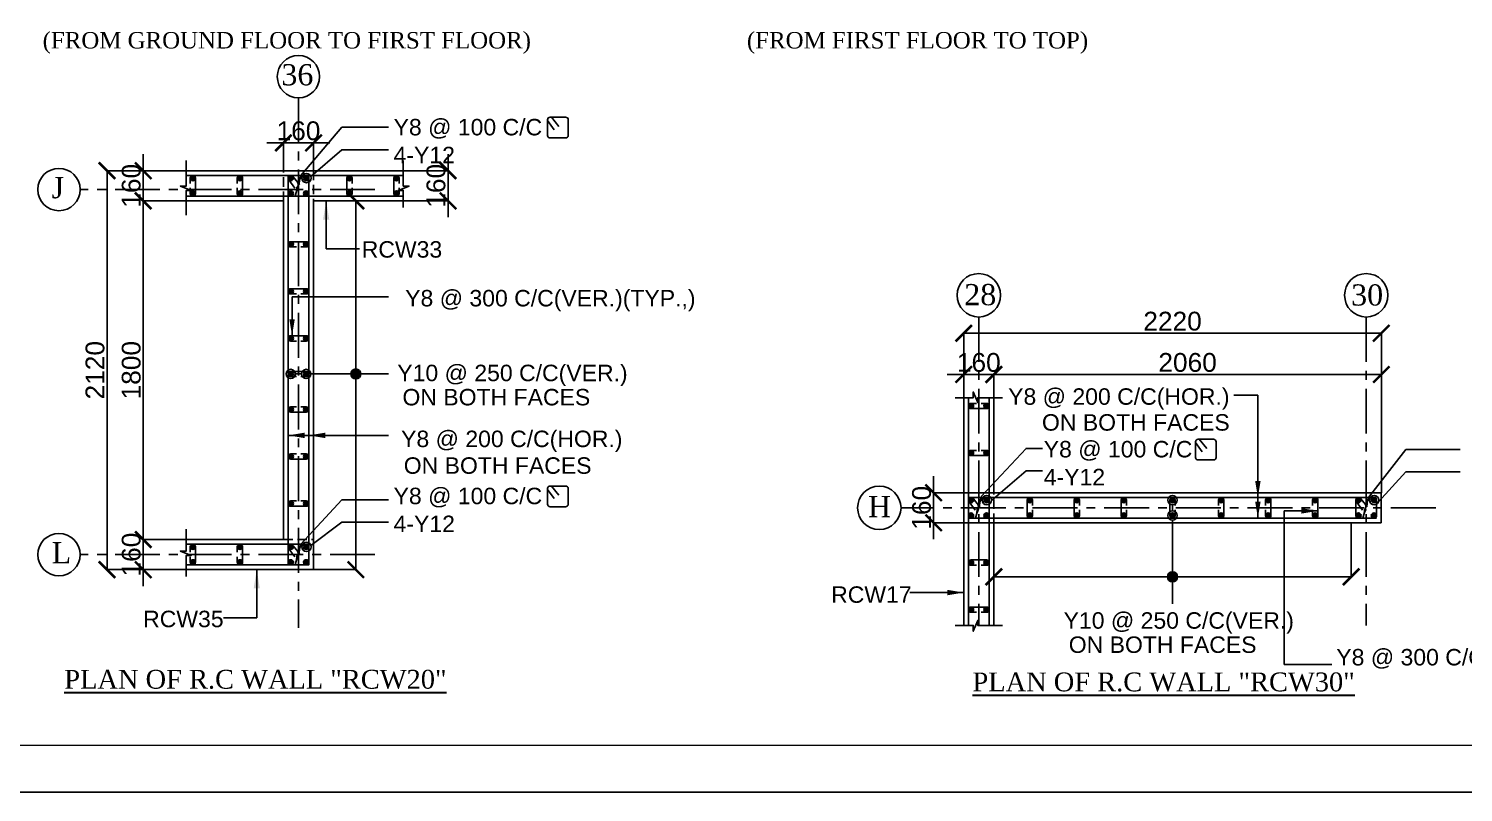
# Model space of a CAD drawing. Header units: inches. Extents: x 264820 to 395319, y -248151 to -162151.
# Drawn here: x 290494 to 321000, y -248151 to -231919 of the extents above; entities that cross this region are included whole.
import ezdxf
from ezdxf.enums import TextEntityAlignment as Align

# ---------------------------------------------------------------- set-up
doc = ezdxf.new("R2010")
doc.units = ezdxf.units.IN
doc.header["$MEASUREMENT"] = 0
doc.linetypes.add('CENTER', pattern=[50.8, 31.75, -6.35, 6.35, -6.35])
doc.linetypes.add('Hidden', pattern=[3, 2, -1])
for name, color, linetype in [('1', 8, 'Continuous'), ('5', 2, 'Continuous'), ('ARROW', 5, 'Continuous'), ('DIM', 251, 'Continuous'), ('GIRD CIR', 1, 'Continuous'), ('GIRD TEXT', 4, 'Continuous'), ('GRID', 8, 'CENTER'), ('LINKS', 3, 'Continuous'), ('SHEAR WALL', 6, 'Continuous'), ('STRRIUPS', 6, 'Continuous'), ('Ttxt', 3, 'Continuous')]:
    doc.layers.add(name, color=color, linetype=linetype)
for name, color, linetype, lineweight in [('JKEC COLHAT', 2, 'Continuous', 20), ('Tex', 3, 'Continuous', 13), ('text', 4, 'Continuous', 30)]:
    doc.layers.add(name, color=color, linetype=linetype, lineweight=lineweight)
doc.styles.add('Arial', font='arial.ttf', dxfattribs={"height": 400})
doc.styles.add('T200', font='sanss___.ttf', dxfattribs={"height": 250})
doc.styles.add('T400', font='romantic.ttf')
doc.dimstyles.new('SCALE-25', dxfattribs={"dimtxt": 400, "dimasz": 350, "dimexe": 0, "dimexo": 0, "dimgap": 50, "dimtad": 1, "dimdec": 0, "dimlfac": 0.25, "dimzin": 0, "dimdsep": 46, "dimtxsty": 'Arial', "dimblk": 'ARCHTICK', "dimcen": 0, "dimclrd": 5, "dimclre": 8, "dimclrt": 1, "dimadec": 0, "dimazin": 0, "dimtfac": 1, "dimtdec": 0, "dimtix": 1, "dimtmove": 2, "dimatfit": 3, "dimfxl": 0, "dimtolj": 1, "dimtzin": 0, "dimlwd": -1, "dimarcsym": 0})
doc.dimstyles.new('T200', dxfattribs={"dimtxt": 300, "dimasz": 150, "dimexe": 0, "dimexo": 0, "dimgap": 5, "dimtad": 1, "dimdec": 0, "dimrnd": 5, "dimzin": 0, "dimdsep": 46, "dimtxsty": 'T200', "dimblk": 'ARCHTICK', "dimcen": 300, "dimclrd": 5, "dimclre": 252, "dimclrt": 1, "dimadec": 0, "dimazin": 0, "dimtfac": 50, "dimtdec": 0, "dimtofl": 0, "dimtmove": 2, "dimatfit": 3, "dimfxl": 1, "dimtolj": 1, "dimtzin": 0, "dimarcsym": 2})

# ---------------------------------------------------------------- blocks, each defined once
blk = doc.blocks.new('R1')
at = {"layer": '5'}
h = blk.add_hatch(color=256, dxfattribs=at)
edge = h.paths.add_edge_path()
edge.add_arc((0, 0), 69.6, 0, 360)
at = {"layer": '5', "color": 6}
blk.add_circle((0, 0), 69.6, dxfattribs=at)
blk = doc.blocks.new('_ARCHTICK')
at = {"color": 0, "linetype": 'ByBlock', "const_width": 0.15}
blk.add_lwpolyline([(-0.5, -0.5), (0.5, 0.5)], dxfattribs=at)
blk = doc.blocks.new('A$C5C0C2414')
at = {"layer": 'STRRIUPS', "ltscale": 0.2}
for p, q in [((0, 0), (158, -194)), ((-81, -72), (61, -268))]:
    blk.add_line(p, q, dxfattribs=at)
blk.add_lwpolyline([(304, -440), (-26, -440, -0.414214), (-81, -385), (-81, -55, -0.414214), (-26, 0), (304, 0, -0.414214), (359, -55), (359, -385, -0.414214)], format="xyb", close=True, dxfattribs=at)
blk = doc.blocks.new('*D176')
at = {"layer": 'Defpoints', "color": 0}
for p in [(292930, -242778), (293844, -242778), (293844, -243418)]:
    blk.add_point(p, dxfattribs=at)
at = {"layer": 'DIM', "color": 5}
for p, q in [((292930, -242778), (292930, -242428)), ((292930, -243418), (292930, -242778)), ((292930, -243418), (292930, -243768))]:
    blk.add_line(p, q, dxfattribs=at)
at = {"layer": 'DIM', "color": 8, "lineweight": -2}
for p, q in [((293844, -242778), (292930, -242778)), ((293844, -243418), (292930, -243418))]:
    blk.add_line(p, q, dxfattribs=at)
at = {"layer": 'DIM', "color": 5, "xscale": 350, "yscale": 350, "zscale": 350}
for p, rotation in [((292930, -242778), 270), ((292930, -243418), 90)]:
    blk.add_blockref('_ARCHTICK', p, dxfattribs=dict(at, rotation=rotation))
at = {"layer": 'DIM', "color": 1, "insert": (292676, -243098), "char_height": 400, "attachment_point": 5, "rotation": 90, "style": 'Arial'}
blk.add_mtext('\\A1;160', dxfattribs=at)
blk = doc.blocks.new('ARCHTICK')
at = {"color": 0, "const_width": 0.15}
blk.add_lwpolyline([(-0.5, -0.5), (0.5, 0.5)], dxfattribs=at)
blk = doc.blocks.new('*D177')
at = {"layer": 'Defpoints', "color": 0}
for p in [(292930, -235578), (293844, -235578, -1), (293844, -242778)]:
    blk.add_point(p, dxfattribs=at)
at = {"layer": 'DIM', "color": 8, "lineweight": -2}
for p, q in [((293844, -235578), (292930, -235578)), ((293844, -242778), (292930, -242778))]:
    blk.add_line(p, q, dxfattribs=at)
at = {"layer": 'DIM', "color": 5}
blk.add_line((292930, -242778), (292930, -235578), dxfattribs=at)
at = {"layer": 'DIM', "color": 5, "xscale": 350, "yscale": 350, "zscale": 350}
for p, rotation in [((292930, -235578), 90), ((292930, -242778), 270)]:
    blk.add_blockref('_ARCHTICK', p, dxfattribs=dict(at, rotation=rotation))
at = {"layer": 'DIM', "color": 1, "insert": (292676, -239178), "char_height": 400, "attachment_point": 5, "rotation": 90, "style": 'Arial'}
blk.add_mtext('\\A1;1800', dxfattribs=at)
blk = doc.blocks.new('*D178')
at = {"layer": 'Defpoints', "color": 0}
for p in [(292930, -234938), (293844, -234938), (293844, -235578, -1)]:
    blk.add_point(p, dxfattribs=at)
at = {"layer": 'DIM', "color": 5}
for p, q in [((292930, -234938), (292930, -234588)), ((292930, -235578), (292930, -234938)), ((292930, -235578), (292930, -235928))]:
    blk.add_line(p, q, dxfattribs=at)
at = {"layer": 'DIM', "color": 8, "lineweight": -2}
for p, q in [((293844, -234938), (292930, -234938)), ((293844, -235578), (292930, -235578))]:
    blk.add_line(p, q, dxfattribs=at)
at = {"layer": 'DIM', "color": 5, "xscale": 350, "yscale": 350, "zscale": 350}
for p, rotation in [((292930, -234938), 270), ((292930, -235578), 90)]:
    blk.add_blockref('_ARCHTICK', p, dxfattribs=dict(at, rotation=rotation))
at = {"layer": 'DIM', "color": 1, "insert": (292676, -235258), "char_height": 400, "attachment_point": 5, "rotation": 90, "style": 'Arial'}
blk.add_mtext('\\A1;160', dxfattribs=at)
blk = doc.blocks.new('*D179')
at = {"layer": 'Defpoints', "color": 0}
for p in [(292160, -234938), (293844, -234938), (293844, -243418)]:
    blk.add_point(p, dxfattribs=at)
at = {"layer": 'DIM', "color": 8, "lineweight": -2}
for p, q in [((293844, -234938), (292160, -234938)), ((293844, -243418), (292160, -243418))]:
    blk.add_line(p, q, dxfattribs=at)
at = {"layer": 'DIM', "color": 5}
blk.add_line((292160, -243418), (292160, -234938), dxfattribs=at)
at = {"layer": 'DIM', "color": 5, "xscale": 350, "yscale": 350, "zscale": 350}
for p, rotation in [((292160, -234938), 90), ((292160, -243418), 270)]:
    blk.add_blockref('_ARCHTICK', p, dxfattribs=dict(at, rotation=rotation))
at = {"layer": 'DIM', "color": 1, "insert": (291906, -239178), "char_height": 400, "attachment_point": 5, "rotation": 90, "style": 'Arial'}
blk.add_mtext('\\A1;2120', dxfattribs=at)
blk = doc.blocks.new('*D180')
at = {"layer": 'Defpoints', "color": 0}
for p in [(296551, -235578), (297451, -235578), (296551, -243418)]:
    blk.add_point(p, dxfattribs=at)
at = {"layer": 'DIM', "color": 8, "lineweight": -2}
for p, q in [((296551, -235578), (297451, -235578)), ((296551, -243418), (297451, -243418))]:
    blk.add_line(p, q, dxfattribs=at)
at = {"layer": 'DIM', "color": 5}
blk.add_line((297451, -243418), (297451, -235578), dxfattribs=at)
at = {"layer": 'DIM', "color": 5, "xscale": 350, "yscale": 350, "zscale": 350}
for p, rotation in [((297451, -235578), 90), ((297451, -243418), 270)]:
    blk.add_blockref('_ARCHTICK', p, dxfattribs=dict(at, rotation=rotation))
blk = doc.blocks.new('*D181')
at = {"layer": 'Defpoints', "color": 0}
for p in [(296551, -234346), (295911, -234938), (296551, -234938)]:
    blk.add_point(p, dxfattribs=at)
at = {"layer": 'DIM', "color": 5}
for p, q in [((295911, -234346), (295561, -234346)), ((295911, -234346), (296551, -234346)), ((296551, -234346), (296901, -234346))]:
    blk.add_line(p, q, dxfattribs=at)
at = {"layer": 'DIM', "color": 8, "lineweight": -2}
for p, q in [((295911, -234938), (295911, -234346)), ((296551, -234938), (296551, -234346))]:
    blk.add_line(p, q, dxfattribs=at)
at = {"layer": 'DIM', "color": 5, "xscale": 350, "yscale": 350, "zscale": 350}
blk.add_blockref('_ARCHTICK', (295911, -234346), dxfattribs=at)
at = {"layer": 'DIM', "color": 5, "xscale": 350, "yscale": 350, "zscale": 350, "rotation": 180}
blk.add_blockref('_ARCHTICK', (296551, -234346), dxfattribs=at)
at = {"layer": 'DIM', "color": 1, "insert": (296231, -234091), "char_height": 400, "attachment_point": 5, "style": 'Arial'}
blk.add_mtext('\\A1;160', dxfattribs=at)
blk = doc.blocks.new('*D182')
at = {"layer": 'Defpoints', "color": 0}
for p in [(298457, -234938), (299411, -234938), (298457, -235578, -1)]:
    blk.add_point(p, dxfattribs=at)
at = {"layer": 'DIM', "color": 5}
for p, q in [((299411, -234938), (299411, -234588)), ((299411, -235578), (299411, -234938)), ((299411, -235578), (299411, -235928))]:
    blk.add_line(p, q, dxfattribs=at)
at = {"layer": 'DIM', "color": 8, "lineweight": -2}
for p, q in [((298457, -234938), (299411, -234938)), ((298457, -235578), (299411, -235578))]:
    blk.add_line(p, q, dxfattribs=at)
at = {"layer": 'DIM', "color": 5, "xscale": 350, "yscale": 350, "zscale": 350}
for p, rotation in [((299411, -234938), 270), ((299411, -235578), 90)]:
    blk.add_blockref('_ARCHTICK', p, dxfattribs=dict(at, rotation=rotation))
at = {"layer": 'DIM', "color": 1, "insert": (299156, -235258), "char_height": 400, "attachment_point": 5, "rotation": 90, "style": 'Arial'}
blk.add_mtext('\\A1;160', dxfattribs=at)
blk = doc.blocks.new('*D183')
at = {"layer": 'Defpoints', "color": 0}
for p in [(311017, -242503, -14), (318615, -242423, -14), (318615, -243570)]:
    blk.add_point(p, dxfattribs=at)
at = {"layer": 'DIM', "color": 8, "lineweight": -2}
for p, q in [((311017, -242503), (311017, -243570)), ((318615, -242423), (318615, -243570))]:
    blk.add_line(p, q, dxfattribs=at)
at = {"layer": 'DIM', "color": 5}
blk.add_line((311017, -243570), (318615, -243570), dxfattribs=at)
at = {"layer": 'DIM', "color": 5, "xscale": 350, "yscale": 350, "zscale": 350, "rotation": 180}
blk.add_blockref('_ARCHTICK', (311017, -243570), dxfattribs=at)
at = {"layer": 'DIM', "color": 5, "xscale": 350, "yscale": 350, "zscale": 350}
blk.add_blockref('_ARCHTICK', (318615, -243570), dxfattribs=at)
blk = doc.blocks.new('*D184')
at = {"layer": 'Defpoints', "color": 0}
for p in [(309737, -241783), (311017, -241783, 15), (311017, -242423, 15)]:
    blk.add_point(p, dxfattribs=at)
at = {"layer": 'DIM', "color": 5}
for p, q in [((309737, -241783), (309737, -241433)), ((309737, -242423), (309737, -241783)), ((309737, -242423), (309737, -242773))]:
    blk.add_line(p, q, dxfattribs=at)
at = {"layer": 'DIM', "color": 8, "lineweight": -2}
for p, q in [((311017, -241783), (309737, -241783)), ((311017, -242423), (309737, -242423))]:
    blk.add_line(p, q, dxfattribs=at)
at = {"layer": 'DIM', "color": 5, "xscale": 350, "yscale": 350, "zscale": 350}
for p, rotation in [((309737, -241783), 270), ((309737, -242423), 90)]:
    blk.add_blockref('_ARCHTICK', p, dxfattribs=dict(at, rotation=rotation))
at = {"layer": 'DIM', "color": 1, "insert": (309482, -242103), "char_height": 400, "attachment_point": 5, "rotation": 90, "style": 'Arial'}
blk.add_mtext('\\A1;160', dxfattribs=at)
blk = doc.blocks.new('*D185')
at = {"layer": 'Defpoints', "color": 0}
for p in [(311017, -239269), (310377, -239762, 15), (311017, -239762, 15)]:
    blk.add_point(p, dxfattribs=at)
at = {"layer": 'DIM', "color": 5}
for p, q in [((310377, -239269), (310027, -239269)), ((310377, -239269), (311017, -239269)), ((311017, -239269), (311367, -239269))]:
    blk.add_line(p, q, dxfattribs=at)
at = {"layer": 'DIM', "color": 8, "lineweight": -2}
for p, q in [((310377, -239762), (310377, -239269)), ((311017, -239762), (311017, -239269))]:
    blk.add_line(p, q, dxfattribs=at)
at = {"layer": 'DIM', "color": 5, "xscale": 350, "yscale": 350, "zscale": 350}
blk.add_blockref('_ARCHTICK', (310377, -239269), dxfattribs=at)
at = {"layer": 'DIM', "color": 5, "xscale": 350, "yscale": 350, "zscale": 350, "rotation": 180}
blk.add_blockref('_ARCHTICK', (311017, -239269), dxfattribs=at)
at = {"layer": 'DIM', "color": 1, "insert": (310697, -239015), "char_height": 400, "attachment_point": 5, "style": 'Arial'}
blk.add_mtext('\\A1;160', dxfattribs=at)
blk = doc.blocks.new('*D186')
at = {"layer": 'Defpoints', "color": 0}
for p in [(319257, -239269), (311017, -239762, 15), (319257, -241783, 15)]:
    blk.add_point(p, dxfattribs=at)
at = {"layer": 'DIM', "color": 8, "lineweight": -2}
for p, q in [((311017, -239762), (311017, -239269)), ((319257, -241783), (319257, -239269))]:
    blk.add_line(p, q, dxfattribs=at)
at = {"layer": 'DIM', "color": 5}
blk.add_line((311017, -239269), (319257, -239269), dxfattribs=at)
at = {"layer": 'DIM', "color": 5, "xscale": 350, "yscale": 350, "zscale": 350, "rotation": 180}
blk.add_blockref('_ARCHTICK', (311017, -239269), dxfattribs=at)
at = {"layer": 'DIM', "color": 5, "xscale": 350, "yscale": 350, "zscale": 350}
blk.add_blockref('_ARCHTICK', (319257, -239269), dxfattribs=at)
at = {"layer": 'DIM', "color": 1, "insert": (315137, -239015), "char_height": 400, "attachment_point": 5, "style": 'Arial'}
blk.add_mtext('\\A1;2060', dxfattribs=at)
blk = doc.blocks.new('*D187')
at = {"layer": 'Defpoints', "color": 0}
for p in [(319257, -238392), (310377, -239762), (319257, -241783, 0)]:
    blk.add_point(p, dxfattribs=at)
at = {"layer": 'DIM', "color": 8, "lineweight": -2}
for p, q in [((310377, -239762), (310377, -238392)), ((319257, -241783), (319257, -238392))]:
    blk.add_line(p, q, dxfattribs=at)
at = {"layer": 'DIM', "color": 5}
blk.add_line((310377, -238392), (319257, -238392), dxfattribs=at)
at = {"layer": 'DIM', "color": 5, "xscale": 350, "yscale": 350, "zscale": 350, "rotation": 180}
blk.add_blockref('_ARCHTICK', (310377, -238392), dxfattribs=at)
at = {"layer": 'DIM', "color": 5, "xscale": 350, "yscale": 350, "zscale": 350}
blk.add_blockref('_ARCHTICK', (319257, -238392), dxfattribs=at)
at = {"layer": 'DIM', "color": 1, "insert": (314817, -238138), "char_height": 400, "attachment_point": 5, "style": 'Arial'}
blk.add_mtext('\\A1;2220', dxfattribs=at)

msp = doc.modelspace()

# ---------------------------------------------------------------- hatches: boundary and pattern name
at = {"layer": 'ARROW'}
h = msp.add_hatch(color=256, dxfattribs=at)
edge = h.paths.add_edge_path()
edge.add_arc((297450.7, -239257.8), 106, 0, 360)
h = msp.add_hatch(color=256, dxfattribs=at)
edge = h.paths.add_edge_path()
edge.add_arc((314816.7, -243570.3), 106, 0, 360)

# ---------------------------------------------------------------- linework, layer by layer
at = {"layer": '1', "linetype": 'Hidden', "ltscale": 100}
for p, q in [((295910.5, -235577.8), (295910.5, -234937.8)), ((311016.7, -242423.2), (311016.7, -241783.2)), ((295910.5, -242777.8), (296550.5, -242777.8))]:
    msp.add_line(p, q, dxfattribs=at)
at = {"layer": '1'}
for points, elevation in [([(293844, -234720.5), (293844, -235263), (293719.6, -235263), (293949.6, -235356.5), (293844, -235356.5), (293844, -235882.2)], -0.5), ([(298457.1, -234720.5), (298457.1, -235263), (298581.4, -235263), (298351.4, -235356.5), (298457.1, -235356.5), (298457.1, -235722.2)], -0.5), ([(310197.8, -239762.2), (310580.3, -239762.2), (310580.3, -239637.9), (310673.8, -239867.8), (310673.8, -239762.2), (311199.5, -239762.2)], 177), ([(293844, -242560.5), (293844, -243023), (293719.6, -243023), (293949.6, -243116.5), (293844, -243116.5), (293844, -243562.2)], -0.5), ([(310197.8, -244604.2), (310580.3, -244604.2), (310580.3, -244728.6), (310673.8, -244498.6), (310673.8, -244604.2), (311199.5, -244604.2)], 177)]:
    msp.add_lwpolyline(points, dxfattribs=dict(at, elevation=elevation))
at = {"layer": '1', "linetype": 'Hidden', "ltscale": 100}
msp.add_lwpolyline([(296550.5, -234937.8), (296550.5, -235577.8)], dxfattribs=at)
at = {"layer": '5'}
for p, q in [((296010.5, -235037.8), (296010.5, -243317.8)), ((296450.5, -235037.8), (296450.5, -243317.8))]:
    msp.add_line(p, q, dxfattribs=at)
for points in [[(293844, -235037.8), (298457.1, -235037.8)], [(298457.1, -235477.8), (293844, -235477.8)], [(293844, -242877.8), (296450.5, -242877.8), (296450.5, -243317.8), (293844, -243317.8)]]:
    msp.add_lwpolyline(points, dxfattribs=at)
at = {"layer": '5', "elevation": 73.7}
for points in [[(310476.7, -239762.2), (310476.7, -244604.2)], [(310916.7, -244604.2), (310916.7, -239762.2)], [(310476.7, -241883.2), (319155.1, -241883.2)], [(319155.1, -242323.2), (310476.7, -242323.2)]]:
    msp.add_lwpolyline(points, dxfattribs=at)
at = {"layer": 'ARROW'}
for p, q in [((296164.7, -239257.8), (296295.7, -239257.8)), ((314816.7, -242038.1, 73.7), (314816.7, -242169, 73.7)), ((314816.7, -242366.1, 73.7), (314816.7, -244146.1, 73.7))]:
    msp.add_line(p, q, dxfattribs=at)
at = {"layer": 'ARROW', "linetype": 'Continuous'}
msp.add_line((317191.4, -245436.2, 73.7), (318202.2, -245436.2, 73.7), dxfattribs=at)
at = {"layer": 'ARROW'}
for points, elevation in [([(296282.7, -235037.8), (297156.2, -234013.7), (298146.4, -234013.7)], 0), ([(296492.8, -235059.1), (297156.2, -234490), (298146.4, -234490)], 0), ([(296412.7, -239257.8), (298145.7, -239257.8)], 0), ([(310748.9, -241863.2), (311702.4, -240839.1), (312051.1, -240839.1)], 73.8), ([(318986.8, -241885.1), (319780.2, -240861), (320930.4, -240861)], 14.7), ([(310959.1, -241953.1), (311702.4, -241315.5), (312051.1, -241315.5)], 73.8), ([(319197, -241975), (319780.2, -241337.4), (320930.4, -241337.4)], 14.7), ([(296282.7, -242877.8), (297156.2, -241933.7), (298146.4, -241933.7)], 0), ([(296495.1, -242906), (297156.2, -242410), (298146.4, -242410)], 0)]:
    msp.add_lwpolyline(points, dxfattribs=dict(at, elevation=elevation))
for centre, radius in [((296400.5, -235093.5, 0), 98.5), ((296066.2, -239257.8), 98.5), ((296394.2, -239257.8), 98.5), ((297450.7, -239257.8, 0), 106), ((310866.7, -241938.9, 73.7), 98.5), ((314816.7, -241939.6, 73.7), 98.5), ((319105.1, -241938.9, 14.8), 98.5), ((314816.7, -242267.6, 73.7), 98.5), ((296400.5, -242933.5, 0), 98.5), ((314816.7, -243570.3, 87.3), 106)]:
    msp.add_circle(centre, radius, dxfattribs=at)
at = {"layer": 'Defpoints', "ltscale": 0.2}
msp.add_lwpolyline([(264820.1, -248150.6), (386820.1, -248150.6), (386820.1, -162150.6), (264820.1, -162150.6)], close=True, dxfattribs=at)
at = {"layer": 'GIRD CIR'}
for centre, radius in [((296230.5, -232937.6, 0), 450), ((291137.6, -235337.8, 0), 450), ((310696.7, -237585.5, 14.7), 461.7), ((318936.7, -237585.5, 14.7), 461.7), ((308581.9, -242103.2, 14.7), 461.7), ((291137.6, -243097.8, 0), 450)]:
    msp.add_circle(centre, radius, dxfattribs=at)
at = {"layer": 'GRID', "ltscale": 30}
for p, q in [((296230.5, -233387.6, 0), (296230.5, -244653.6, 0)), ((297857.8, -235337.8, 0), (291587.6, -235337.8, 0)), ((310696.7, -238047.3, 14.7), (310696.7, -244604.2, 14.7)), ((318936.7, -238047.3, 14.7), (318936.7, -244604.2, 14.7)), ((320413.7, -242103.2, 14.7), (309043.7, -242103.2, 14.7)), ((297857.8, -243097.8, 0), (291587.6, -243097.8, 0))]:
    msp.add_line(p, q, dxfattribs=at)
at = {"layer": 'JKEC COLHAT', "ltscale": 0.2}
msp.add_lwpolyline([(265820.1, -247150.6), (385820.1, -247150.6), (385820.1, -163150.6), (265820.1, -163150.6)], close=True, dxfattribs=at)
at = {"layer": 'LINKS'}
for points in [[(293930.5, -235206.1), (293930.5, -235093.5, -1), (294041.9, -235093.5), (294041.9, -235422.1, -1), (293930.5, -235422.1), (293930.5, -235302.6)], [(294930.5, -235206.1), (294930.5, -235093.5, -1), (295041.9, -235093.5), (295041.9, -235422.1, -1), (294930.5, -235422.1), (294930.5, -235302.6)], [(296282.2, -236557.8), (296394.8, -236557.8, 1), (296394.8, -236446.4), (296066.2, -236446.4, 1), (296066.2, -236557.8), (296185.7, -236557.8)], [(296282.2, -237557.8), (296394.8, -237557.8, 1), (296394.8, -237446.4), (296066.2, -237446.4, 1), (296066.2, -237557.8), (296185.7, -237557.8)], [(296282.2, -238557.8), (296394.8, -238557.8, 1), (296394.8, -238446.4), (296066.2, -238446.4, 1), (296066.2, -238557.8), (296185.7, -238557.8)], [(296282.2, -239313.5), (296394.8, -239313.5, 1), (296394.8, -239202.1), (296066.2, -239202.1, 1), (296066.2, -239313.5), (296185.7, -239313.5)], [(296282.2, -239957.8), (296394.8, -239957.8, -1), (296394.8, -240069.2), (296066.2, -240069.2, -1), (296066.2, -239957.8), (296185.7, -239957.8)], [(296282.2, -240957.8), (296394.8, -240957.8, -1), (296394.8, -241069.2), (296066.2, -241069.2, -1), (296066.2, -240957.8), (296185.7, -240957.8)], [(296282.2, -241957.8), (296394.8, -241957.8, -1), (296394.8, -242069.2), (296066.2, -242069.2, -1), (296066.2, -241957.8), (296185.7, -241957.8)]]:
    msp.add_lwpolyline(points, format="xyb", dxfattribs=at)
for points, elevation in [([(297370.5, -235206.1), (297370.5, -235093.5, 1), (297259.1, -235093.5), (297259.1, -235422.1, 1), (297370.5, -235422.1), (297370.5, -235302.6)], 0), ([(298370.5, -235206.1), (298370.5, -235093.5, 1), (298259.1, -235093.5), (298259.1, -235422.1, 1), (298370.5, -235422.1), (298370.5, -235302.6)], 0), ([(310748.4, -239883.2), (310861, -239883.2, -1), (310861, -239994.6), (310532.4, -239994.6, -1), (310532.4, -239883.2), (310651.9, -239883.2)], 73.7), ([(310748.4, -240883.2), (310861, -240883.2, -1), (310861, -240994.6), (310532.4, -240994.6, -1), (310532.4, -240883.2), (310651.9, -240883.2)], 73.7), ([(311836.7, -242051.6), (311836.7, -241938.9, 1), (311725.3, -241938.9), (311725.3, -242267.6, 1), (311836.7, -242267.6), (311836.7, -242148)], 73.7), ([(312836.7, -242051.6), (312836.7, -241938.9, 1), (312725.3, -241938.9), (312725.3, -242267.6, 1), (312836.7, -242267.6), (312836.7, -242148)], 73.7), ([(313836.7, -242051.6), (313836.7, -241938.9, 1), (313725.3, -241938.9), (313725.3, -242267.6, 1), (313836.7, -242267.6), (313836.7, -242148)], 73.7), ([(314872.4, -242051.6), (314872.4, -241938.9, 1), (314761, -241938.9), (314761, -242267.6, 1), (314872.4, -242267.6), (314872.4, -242148)], 73.7), ([(315796.7, -242051.6), (315796.7, -241938.9, -1), (315908.1, -241938.9), (315908.1, -242267.6, -1), (315796.7, -242267.6), (315796.7, -242148)], 73.7), ([(316796.7, -242051.6), (316796.7, -241938.9, -1), (316908.1, -241938.9), (316908.1, -242267.6, -1), (316796.7, -242267.6), (316796.7, -242148)], 73.7), ([(317796.7, -242051.6), (317796.7, -241938.9, -1), (317908.1, -241938.9), (317908.1, -242267.6, -1), (317796.7, -242267.6), (317796.7, -242148)], 73.7), ([(293930.5, -243046.1), (293930.5, -242933.5, -1), (294041.9, -242933.5), (294041.9, -243262.1, -1), (293930.5, -243262.1), (293930.5, -243142.6)], 0), ([(294930.5, -243046.1), (294930.5, -242933.5, -1), (295041.9, -242933.5), (295041.9, -243262.1, -1), (294930.5, -243262.1), (294930.5, -243142.6)], 0), ([(310748.4, -243323.2), (310861, -243323.2, 1), (310861, -243211.9), (310532.4, -243211.9, 1), (310532.4, -243323.2), (310651.9, -243323.2)], 73.7), ([(310748.4, -244323.2), (310861, -244323.2, 1), (310861, -244211.9), (310532.4, -244211.9, 1), (310532.4, -244323.2), (310651.9, -244323.2)], 73.7)]:
    msp.add_lwpolyline(points, format="xyb", dxfattribs=dict(at, elevation=elevation))
at = {"layer": 'SHEAR WALL', "color": 4}
for p, q in [((295910.5, -235577.8), (295910.5, -242777.8)), ((296550.5, -235577.8), (296550.5, -243417.8))]:
    msp.add_line(p, q, dxfattribs=at)
for points in [[(293844, -234937.8), (296550.5, -234937.8)], [(298457.1, -234937.8), (296550.5, -234937.8)], [(295910.5, -235577.8), (293844, -235577.8)], [(296550.5, -235577.8), (298457.1, -235577.8)], [(293844, -242777.8), (295910.5, -242777.8)], [(296550.5, -243417.8), (293844, -243417.8)]]:
    msp.add_lwpolyline(points, dxfattribs=at)
at = {"layer": 'SHEAR WALL', "color": 4, "elevation": 14.7}
for points in [[(310376.7, -244604.2), (310376.7, -239762.2)], [(311016.7, -239762.2), (311016.7, -241783.2)], [(311016.7, -241783.2), (319256.7, -241783.2)], [(319256.7, -241783.2), (319256.7, -242423.2)], [(311016.7, -242423.2), (311016.7, -244604.2)], [(319256.7, -242423.2), (311016.7, -242423.2)]]:
    msp.add_lwpolyline(points, dxfattribs=at)
at = {"layer": 'STRRIUPS', "ltscale": 0.2}
for p, q in [((296027.5, -235133.3), (296152.2, -235306.2)), ((296116.4, -235068.7), (296249.5, -235231.5)), ((310493.7, -241978.7, 73.7), (310618.4, -242151.6, 73.7)), ((310582.6, -241914.2, 73.7), (310715.7, -242076.9, 73.7)), ((318732.1, -241978.7, 14.7), (318856.8, -242151.6, 14.7)), ((318821, -241914.2, 14.7), (318954.1, -242076.9, 14.7)), ((296027.5, -242973.3), (296152.2, -243146.2)), ((296116.4, -242908.7), (296249.5, -243071.5))]:
    msp.add_line(p, q, dxfattribs=at)
for points in [[(296395.5, -235477.8), (296065.5, -235477.8, -0.4142136), (296010.5, -235422.8), (296010.5, -235092.8, -0.4142136), (296065.5, -235037.8), (296395.5, -235037.8, -0.4142136), (296450.5, -235092.8), (296450.5, -235422.8, -0.4142136)], [(296395.5, -243317.8), (296065.5, -243317.8, -0.4142136), (296010.5, -243262.8), (296010.5, -242932.8, -0.4142136), (296065.5, -242877.8), (296395.5, -242877.8, -0.4142136), (296450.5, -242932.8), (296450.5, -243262.8, -0.4142136)]]:
    msp.add_lwpolyline(points, format="xyb", close=True, dxfattribs=at)
for points, elevation in [([(310861.7, -242323.2), (310531.7, -242323.2, -0.4142136), (310476.7, -242268.2), (310476.7, -241938.2, -0.4142136), (310531.7, -241883.2), (310861.7, -241883.2, -0.4142136), (310916.7, -241938.2), (310916.7, -242268.2, -0.4142136)], 73.7), ([(318770.1, -242323.2), (319100.1, -242323.2, 0.4142136), (319155.1, -242268.2), (319155.1, -241938.2, 0.4142136), (319100.1, -241883.2), (318770.1, -241883.2, 0.4142136), (318715.1, -241938.2), (318715.1, -242268.2, 0.4142136)], 14.7)]:
    msp.add_lwpolyline(points, format="xyb", close=True, dxfattribs=dict(at, elevation=elevation))

# ---------------------------------------------------------------- block references
at = {"layer": '5', "yscale": 0.8000000000465661, "zscale": 0.8000000000465661}
for p, xscale, rotation in [((293986.2, -235093.5), 0.8000000000465661, 90), ((294986.2, -235093.5), 0.8000000000465661, 90), ((296066.2, -235093.5), 0.8000000000465661, 90), ((296394.8, -235093.5), -0.8000000000465661, 270), ((297314.8, -235093.5, 0), -0.8000000000465661, 270), ((298314.8, -235093.5, 0), -0.8000000000465661, 270), ((293986.2, -235422.1), -0.8000000000465661, 90), ((294986.2, -235422.1), -0.8000000000465661, 90), ((296066.2, -235422.1), -0.8000000000465661, 90), ((296394.8, -235422.1), 0.8000000000465661, 270), ((297314.8, -235422.1, 0), 0.8000000000465661, 270), ((298314.8, -235422.1, 0), 0.8000000000465661, 270), ((296066.2, -236502.1), -0.8000000000465661, 90), ((296394.8, -236502.1), 0.8000000000465661, 270), ((296066.2, -237502.1), -0.8000000000465661, 90), ((296394.8, -237502.1), 0.8000000000465661, 270), ((296066.2, -238502.1), -0.8000000000465661, 90), ((296394.8, -238502.1), 0.8000000000465661, 270), ((296066.2, -239257.8), -0.8000000000465661, 90), ((296394.8, -239257.8), 0.8000000000465661, 270), ((296066.2, -240013.5), 0.8000000000465661, 90), ((296394.8, -240013.5), -0.8000000000465661, 270), ((310532.4, -239938.9, 73.7), 0.8000000000465661, 90.00000000000001), ((310861, -239938.9, 73.7), -0.8000000000465661, 270), ((296066.2, -241013.5), 0.8000000000465661, 90), ((296394.8, -241013.5), -0.8000000000465661, 270), ((310532.4, -240938.9, 73.7), 0.8000000000465661, 90.00000000000001), ((310861, -240938.9, 73.7), -0.8000000000465661, 270), ((310532.4, -241938.9, 73.7), 0.8000000000465661, 90.00000000000001), ((310861, -241938.9, 73.7), -0.8000000000465661, 270), ((311781, -241938.9, 73.7), -0.8000000000465661, 270), ((312781, -241938.9, 73.7), -0.8000000000465661, 270), ((313781, -241938.9, 73.7), -0.8000000000465661, 270), ((314816.7, -241938.9, 73.7), -0.8000000000465661, 270), ((315852.4, -241938.9, 73.7), 0.8000000000465661, 90.00000000000001), ((316852.4, -241938.9, 73.7), 0.8000000000465661, 90.00000000000001), ((317852.4, -241938.9, 73.7), 0.8000000000465661, 90.00000000000001), ((318770.8, -241938.9, 14.7), 0.8000000000465661, 90.00000000000001), ((319099.4, -241938.9, 14.7), -0.8000000000465661, 270), ((296066.2, -242013.5), 0.8000000000465661, 90), ((296394.8, -242013.5), -0.8000000000465661, 270), ((310532.4, -242267.6, 73.7), -0.8000000000465661, 90), ((310861, -242267.6, 73.7), 0.8000000000465661, 270), ((311781, -242267.6, 73.7), 0.8000000000465661, 270), ((312781, -242267.6, 73.7), 0.8000000000465661, 270), ((313781, -242267.6, 73.7), 0.8000000000465661, 270), ((314816.7, -242267.6, 73.7), 0.8000000000465661, 270), ((315852.4, -242267.6, 73.7), -0.8000000000465661, 90), ((316852.4, -242267.6, 73.7), -0.8000000000465661, 90), ((317852.4, -242267.6, 73.7), -0.8000000000465661, 90), ((318770.8, -242267.6, 14.7), -0.8000000000465661, 90), ((319099.4, -242267.6, 14.7), 0.8000000000465661, 270), ((293986.2, -242933.5, 0), 0.8000000000465661, 90), ((294986.2, -242933.5, 0), 0.8000000000465661, 90), ((296066.2, -242933.5), 0.8000000000465661, 90), ((296394.8, -242933.5), -0.8000000000465661, 270), ((293986.2, -243262.1, 0), -0.8000000000465661, 90), ((294986.2, -243262.1, 0), -0.8000000000465661, 90), ((296066.2, -243262.1), -0.8000000000465661, 90), ((296394.8, -243262.1), 0.8000000000465661, 270), ((310532.4, -243267.6, 73.7), -0.8000000000465661, 90), ((310861, -243267.6, 73.7), 0.8000000000465661, 270), ((310532.4, -244267.6, 73.7), -0.8000000000465661, 90), ((310861, -244267.6, 73.7), 0.8000000000465661, 270)]:
    msp.add_blockref('R1', p, dxfattribs=dict(at, xscale=xscale, rotation=rotation))
at = {"layer": 'STRRIUPS'}
for p in [(301607.9, -233800.5, -59), (315386.1, -240645.9, 14.8), (301607.9, -241640.5, -59)]:
    msp.add_blockref('A$C5C0C2414', p, dxfattribs=at)

# ---------------------------------------------------------------- texts
at = {"layer": 'GIRD TEXT', "ltscale": 7, "style": 'T400'}
for s, p in [('36', (295867.5, -233122)), ('J', (290982.1, -235522.2)), ('28', (310388.7, -237796.3)), ('30', (318615.2, -237803.3)), ('H', (308341.2, -242302.3)), ('L', (290982.1, -243282.2))]:
    msp.add_text(s, height=450, dxfattribs=at).set_placement(p)
at = {"layer": 'Tex', "style": 'Arial'}
for s, p in [('RCW33', (297575.7, -236785.1)), ('RCW17', (307558.1, -244122.9)), ('RCW35', (292927.6, -244640.6))]:
    msp.add_text(s, height=350, dxfattribs=at).set_placement(p)
at = {"layer": 'text', "color": 6, "style": 'T400'}
for s, p in [('(FROM GROUND FLOOR TO FIRST FLOOR)', (295982.6, -232444.1)), ('(FROM FIRST FLOOR TO TOP)', (309394.6, -232444.1))]:
    msp.add_text(s, height=350, dxfattribs=at).set_placement(p, align=Align.BOTTOM_CENTER)
at = {"layer": 'text', "color": 4, "style": 'T400'}
for s, p in [('%%UPLAN OF R.C WALL "RCW20"', (295315.9, -246068.1)), ('%%UPLAN OF R.C WALL "RCW30"', (314628, -246124.2))]:
    msp.add_text(s, height=400, dxfattribs=at).set_placement(p, align=Align.BOTTOM_CENTER)
at = {"layer": 'Ttxt', "color": 4, "style": 'Arial'}
for s, p in [('Y8 @ 100 C/C', (298253.5, -234186.2)), ('4-Y12', (298253.5, -234779.1)), ('Y8 @ 300 C/C(VER.)(TYP.,)', (298500, -237822)), ('Y10 @ 250 C/C(VER.)', (298332.1, -239411.3)), ('Y8 @ 200 C/C(HOR.)', (311321.8, -239912.8)), ('Y8 @ 200 C/C(HOR.)', (298413.1, -240812.6)), ('Y8 @ 100 C/C', (312078.2, -241031.7)), ('4-Y12', (312078.2, -241624.6)), ('Y8 @ 100 C/C', (298253.5, -242026.2)), ('4-Y12', (298253.5, -242619.1)), ('Y10 @ 250 C/C(VER.)', (312500.6, -244673.1)), ('Y8 @ 300 C/C(VER.)(TYP.,)', (318299.1, -245453.6))]:
    msp.add_text(s, height=350, dxfattribs=at).set_placement(p)
at = {"layer": 'Ttxt', "color": 6, "style": 'Arial'}
for p in [(298442, -239926), (312039.9, -240463), (298469.6, -241379.8), (312610.5, -245187.8)]:
    msp.add_text('ON BOTH FACES', height=350, dxfattribs=at).set_placement(p)

# ---------------------------------------------------------------- dimensions: what is measured, and where the dimension line sits
at = {"layer": 'DIM', "color": 1}
for base, p1, p2, picture, middle in [((296550.5, -234345.6), (295910.5, -234937.8), (296550.5, -234937.8), '*D181', (296230.5, -234091.4)), ((319256.7, -238391.8), (310376.7, -239762.2), (319256.7, -241783.2, 0), '*D187', (314816.7, -238137.6)), ((311016.7, -239269.3), (310376.7, -239762.2, 14.7), (311016.7, -239762.2, 14.7), '*D185', (310696.7, -239015.1)), ((319256.7, -239269.3), (311016.7, -239762.2, 14.7), (319256.7, -241783.2, 14.7), '*D186', (315136.7, -239015.1))]:
    dim = msp.add_linear_dim(base=base, p1=p1, p2=p2, dimstyle='SCALE-25', override={"dimldrblk": 'ARCHTICK'}, dxfattribs=at)
    dim.commit()
    dim.dimension.update_dxf_attribs({"geometry": picture, "text_midpoint": middle})
for base, p1, p2, picture, middle in [((292930.1, -234937.8), (293844, -235577.8, -0.5), (293844, -234937.8), '*D178', (292675.8, -235257.8)), ((299410.7, -234937.8), (298457.1, -235577.8, -0.5), (298457.1, -234937.8), '*D182', (299156.5, -235257.8)), ((292160.3, -234937.8), (293844, -243417.8), (293844, -234937.8), '*D179', (291906.1, -239177.8)), ((292930.1, -235577.8), (293844, -242777.8), (293844, -235577.8, -0.5), '*D177', (292675.8, -239177.8)), ((309736.7, -241783.2), (311016.7, -242423.2, 14.7), (311016.7, -241783.2, 14.7), '*D184', (309482.5, -242103.2))]:
    dim = msp.add_linear_dim(base=base, p1=p1, p2=p2, angle=90, dimstyle='SCALE-25', override={"dimldrblk": 'ARCHTICK'}, dxfattribs=at)
    dim.commit()
    dim.dimension.update_dxf_attribs({"geometry": picture, "text_midpoint": middle})
at = {"layer": 'DIM'}
dim = msp.add_linear_dim(base=(297450.7, -235577.8), p1=(296550.5, -243417.8), p2=(296550.5, -235577.8), angle=90, text=' ', dimstyle='SCALE-25', override={"dimldrblk": 'ARCHTICK'}, dxfattribs=at)
dim.commit()
dim.dimension.update_dxf_attribs({"geometry": '*D180', "text_midpoint": (297450.7, -239497.8)})
dim = msp.add_linear_dim(base=(292930.1, -242777.8), p1=(293844, -243417.8), p2=(293844, -242777.8), angle=90, dimstyle='SCALE-25', override={"dimldrblk": 'ARCHTICK'}, dxfattribs=at)
dim.commit()
dim.dimension.update_dxf_attribs({"geometry": '*D176', "text_midpoint": (292675.8, -243097.8)})
dim = msp.add_linear_dim(base=(318615.1, -243570.3, 28.6), p1=(311016.7, -242503.2, 14.7), p2=(318615.1, -242423.2, 14.7), text=' ', dimstyle='SCALE-25', override={"dimldrblk": 'ARCHTICK'}, dxfattribs=at)
dim.commit()
dim.dimension.update_dxf_attribs({"geometry": '*D183', "text_midpoint": (314815.9, -243570.3, 28.6)})

# ---------------------------------------------------------------- leaders
at = {"layer": 'ARROW'}
for points, override in [([(296159.1, -235477.8), (296282.7, -235037.8)], {"dimasz": 200, "dimtad": 0}), ([(296282.7, -235037.8), (296159.1, -235477.8)], {"dimasz": 200, "dimtad": 0}), ([(296094.5, -238446.4, 0), (296094.5, -237617.8, 0), (298146.4, -237617.8, 0)], {"dimasz": 350, "dimtad": 0}), ([(316632.1, -242323.2, 73.7), (316632.1, -239710.1, 73.7), (316121.2, -239710.1, 73.7)], {"dimasz": 350, "dimtad": 0}), ([(316632.1, -241883.2, 73.7), (316632.1, -239710.1, 73.7), (316121.2, -239710.1, 73.7)], {"dimasz": 350, "dimtad": 0}), ([(296010.5, -240563.6, 0), (298146.4, -240563.6, 0)], {"dimasz": 350, "dimgap": 5, "dimtad": 0}), ([(296450.5, -240563.6, 0), (298146.4, -240563.6, 0)], {"dimasz": 350, "dimgap": 5, "dimtad": 0}), ([(310625.3, -242323.2, 73.7), (310748.9, -241883.2, 73.7)], {"dimasz": 200, "dimtad": 0}), ([(310748.9, -241883.2, 73.7), (310625.3, -242323.2, 73.7)], {"dimasz": 200, "dimtad": 0}), ([(318863.7, -242323.2, 14.7), (318987.3, -241883.2, 14.7)], {"dimasz": 200, "dimtad": 0}), ([(318987.3, -241883.2, 14.7), (318863.7, -242323.2, 14.7)], {"dimasz": 200, "dimtad": 0}), ([(317908.1, -242168.5, 73.7), (317191.4, -242168.5, 73.7), (317191.4, -245436.2, 73.7)], {"dimasz": 350, "dimtad": 0}), ([(296159.1, -243317.8), (296282.7, -242877.8)], {"dimasz": 200, "dimtad": 0}), ([(296282.7, -242877.8), (296159.1, -243317.8)], {"dimasz": 200, "dimtad": 0}), ([(310376.7, -243904.6, 73.7), (309233.8, -243904.6, 73.7)], {"dimasz": 350, "dimtad": 0})]:
    msp.add_leader(points, dimstyle='T200', override=override, dxfattribs=at)
at = {"layer": 'ARROW', "linetype": 'Continuous'}
for points in [[(296819.6, -235577.8, 0), (296819.6, -236601.3, 0), (297527.3, -236601.3, 0)], [(295344, -243417.8, 0), (295344, -244441.3, 0), (294636.2, -244441.3, 0)]]:
    msp.add_leader(points, dimstyle='SCALE-25', override={"dimasz": 400}, dxfattribs=at)

doc.saveas('drawing.dxf')
